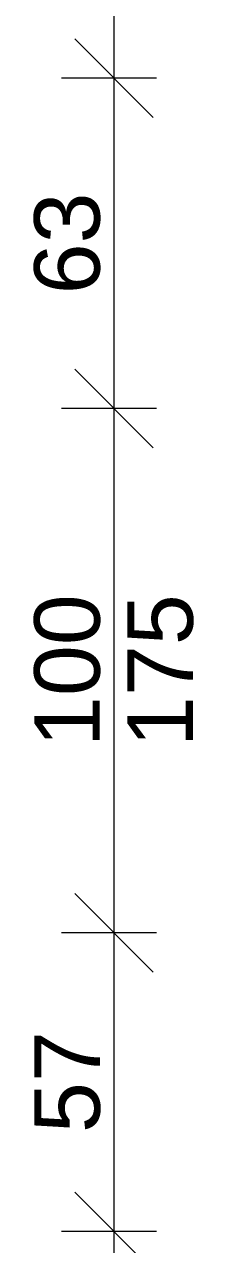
# Model space of a CAD drawing. Header units: centimetres. Extents: x -5566 to 5867, y -120 to 4683.
# Drawn here: x -5174.9 to -5140.8, y 3820 to 4052.8 of the extents above; entities that cross this region are included whole.
import ezdxf

# ---------------------------------------------------------------- set-up
doc = ezdxf.new("R2010")
doc.units = ezdxf.units.CM
doc.layers.add('A-ANNO-DIMS', color=211, linetype='Continuous', lineweight=5)
doc.styles.add('Arial', font='arial.ttf', dxfattribs={"height": 12.5})
doc.dimstyles.new('200_100_2_5mm_Arial_cm___OpenHeight', dxfattribs={"dimscale": 30.48, "dimtxt": 12.753242, "dimasz": 0.492126, "dimexe": 0.328084, "dimexo": 0.0625, "dimgap": 0.082021, "dimtad": 1, "dimdec": 0, "dimzin": 0, "dimdsep": 46, "dimtxsty": 'Arial', "dimblk1": 'OBLIQUE', "dimblk2": 'OBLIQUE', "dimsah": 1, "dimcen": 0.09, "dimdle": 0.328084, "dimazin": 0, "dimtfac": 1, "dimtdec": 4, "dimtix": 1, "dimtmove": 0, "dimatfit": 3, "dimfxl": 0.328084, "dimfxlon": 1, "dimtvp": 1, "dimtolj": 1, "dimtzin": 0, "dimlwd": 18, "dimlwe": 18, "dimarcsym": 2})

# ---------------------------------------------------------------- blocks, each defined once
blk = doc.blocks.new('_Oblique')
at = {"color": 0, "linetype": 'ByBlock', "lineweight": -2}
blk.add_line((-0.5, -0.5), (0.5, 0.5), dxfattribs=at)
blk = doc.blocks.new('DIMBLOCK221-Level _9_00')
at = {"layer": 'A-ANNO-DIMS', "color": 0, "lineweight": 18, "transparency": 16777216}
for p, q in [((-5157.84, 3712.49), (-5157.84, 3832.49)), ((-5149.74, 3822.49), (-5167.84, 3822.49)), ((-5149.74, 3722.49), (-5167.84, 3722.49))]:
    blk.add_line(p, q, dxfattribs=at)
at = {"layer": 'Defpoints', "color": 0, "transparency": 16777216}
for p in [(-5157.84, 3822.49), (-5147.84, 3822.49), (-5147.84, 3722.49)]:
    blk.add_point(p, dxfattribs=at)
at = {"layer": 'A-ANNO-DIMS', "color": 0, "lineweight": 18, "transparency": 16777216, "xscale": 15, "yscale": 15, "zscale": 15}
for p, rotation in [((-5157.84, 3822.49), 90), ((-5157.84, 3722.49), 270)]:
    blk.add_blockref('_Oblique', p, dxfattribs=dict(at, rotation=rotation))
at = {"layer": 'A-ANNO-DIMS', "color": 0, "lineweight": 18, "transparency": 16777216, "char_height": 12.5, "width": 34.6103, "attachment_point": 5, "rotation": 90, "style": 'Arial'}
for s, insert in [('\\A1;100', (-5166.72, 3772.49)), ('\\A1;175', (-5148.96, 3772.49))]:
    blk.add_mtext(s, dxfattribs=dict(at, insert=insert))
blk = doc.blocks.new('DIMBLOCK222-Level _9_00')
at = {"layer": 'A-ANNO-DIMS', "color": 0, "lineweight": 18, "transparency": 16777216}
for p, q in [((-5157.84, 3812.49), (-5157.84, 3889.49)), ((-5149.74, 3879.49), (-5167.84, 3879.49)), ((-5149.74, 3822.49), (-5167.84, 3822.49))]:
    blk.add_line(p, q, dxfattribs=at)
at = {"layer": 'Defpoints', "color": 0, "transparency": 16777216}
for p in [(-5157.84, 3879.49), (-5147.84, 3879.49), (-5147.84, 3822.49)]:
    blk.add_point(p, dxfattribs=at)
at = {"layer": 'A-ANNO-DIMS', "color": 0, "lineweight": 18, "transparency": 16777216, "xscale": 15, "yscale": 15, "zscale": 15}
for p, rotation in [((-5157.84, 3879.49), 90), ((-5157.84, 3822.49), 270)]:
    blk.add_blockref('_Oblique', p, dxfattribs=dict(at, rotation=rotation))
at = {"layer": 'A-ANNO-DIMS', "color": 0, "lineweight": 18, "transparency": 16777216, "insert": (-5166.7, 3850.99), "char_height": 12.5, "width": 23.0736, "attachment_point": 5, "rotation": 90, "style": 'Arial'}
blk.add_mtext('\\A1;57', dxfattribs=at)
blk = doc.blocks.new('DIMBLOCK223-Level _9_00')
at = {"layer": 'A-ANNO-DIMS', "color": 0, "lineweight": 18, "transparency": 16777216}
for p, q in [((-5157.84, 3869.49), (-5157.84, 3989.49)), ((-5149.74, 3979.49), (-5167.84, 3979.49)), ((-5149.74, 3879.49), (-5167.84, 3879.49))]:
    blk.add_line(p, q, dxfattribs=at)
at = {"layer": 'Defpoints', "color": 0, "transparency": 16777216}
for p in [(-5157.84, 3979.49), (-5147.84, 3979.49), (-5147.84, 3879.49)]:
    blk.add_point(p, dxfattribs=at)
at = {"layer": 'A-ANNO-DIMS', "color": 0, "lineweight": 18, "transparency": 16777216, "xscale": 15, "yscale": 15, "zscale": 15}
for p, rotation in [((-5157.84, 3979.49), 90), ((-5157.84, 3879.49), 270)]:
    blk.add_blockref('_Oblique', p, dxfattribs=dict(at, rotation=rotation))
at = {"layer": 'A-ANNO-DIMS', "color": 0, "lineweight": 18, "transparency": 16777216, "char_height": 12.5, "width": 34.6103, "attachment_point": 5, "rotation": 90, "style": 'Arial'}
for s, insert in [('\\A1;100', (-5166.72, 3929.49)), ('\\A1;175', (-5148.96, 3929.49))]:
    blk.add_mtext(s, dxfattribs=dict(at, insert=insert))
blk = doc.blocks.new('DIMBLOCK224-Level _9_00')
at = {"layer": 'A-ANNO-DIMS', "color": 0, "lineweight": 18, "transparency": 16777216}
for p, q in [((-5157.84, 3969.49), (-5157.84, 4052.49)), ((-5149.74, 4042.49), (-5167.84, 4042.49)), ((-5149.74, 3979.49), (-5167.84, 3979.49))]:
    blk.add_line(p, q, dxfattribs=at)
at = {"layer": 'Defpoints', "color": 0, "transparency": 16777216}
for p in [(-5157.84, 4042.49), (-5147.84, 4042.49), (-5147.84, 3979.49)]:
    blk.add_point(p, dxfattribs=at)
at = {"layer": 'A-ANNO-DIMS', "color": 0, "lineweight": 18, "transparency": 16777216, "xscale": 15, "yscale": 15, "zscale": 15}
for p, rotation in [((-5157.84, 4042.49), 90), ((-5157.84, 3979.49), 270)]:
    blk.add_blockref('_Oblique', p, dxfattribs=dict(at, rotation=rotation))
at = {"layer": 'A-ANNO-DIMS', "color": 0, "lineweight": 18, "transparency": 16777216, "insert": (-5166.73, 4010.99), "char_height": 12.5, "width": 23.0736, "attachment_point": 5, "rotation": 90, "style": 'Arial'}
blk.add_mtext('\\A1;63', dxfattribs=at)
blk = doc.blocks.new('DIMBLOCK225-Level _9_00')
at = {"layer": 'A-ANNO-DIMS', "color": 0, "lineweight": 18, "transparency": 16777216}
for p, q in [((-5157.84, 4032.49), (-5157.84, 4152.49)), ((-5149.74, 4142.49), (-5167.84, 4142.49)), ((-5149.74, 4042.49), (-5167.84, 4042.49))]:
    blk.add_line(p, q, dxfattribs=at)
at = {"layer": 'Defpoints', "color": 0, "transparency": 16777216}
for p in [(-5157.84, 4142.49), (-5147.84, 4142.49), (-5147.84, 4042.49)]:
    blk.add_point(p, dxfattribs=at)
at = {"layer": 'A-ANNO-DIMS', "color": 0, "lineweight": 18, "transparency": 16777216, "xscale": 15, "yscale": 15, "zscale": 15}
for p, rotation in [((-5157.84, 4142.49), 90), ((-5157.84, 4042.49), 270)]:
    blk.add_blockref('_Oblique', p, dxfattribs=dict(at, rotation=rotation))
at = {"layer": 'A-ANNO-DIMS', "color": 0, "lineweight": 18, "transparency": 16777216, "char_height": 12.5, "width": 34.6103, "attachment_point": 5, "rotation": 90, "style": 'Arial'}
for s, insert in [('\\A1;100', (-5166.72, 4092.49)), ('\\A1;175', (-5148.96, 4092.49))]:
    blk.add_mtext(s, dxfattribs=dict(at, insert=insert))

msp = doc.modelspace()

# ---------------------------------------------------------------- dimensions: what is measured, and where the dimension line sits
at = {"layer": 'A-ANNO-DIMS', "lineweight": 18}
for base, p1, p2, picture, middle in [((-5157.84, 4142.49), (-5147.84, 4042.49), (-5147.84, 4142.49), 'DIMBLOCK225-Level _9_00', (-5157.84, 4092.49)), ((-5157.84, 3979.49), (-5147.84, 3879.49), (-5147.84, 3979.49), 'DIMBLOCK223-Level _9_00', (-5157.84, 3929.49)), ((-5157.84, 3822.49), (-5147.84, 3722.49), (-5147.84, 3822.49), 'DIMBLOCK221-Level _9_00', (-5157.84, 3772.49))]:
    dim = msp.add_linear_dim(base=base, p1=p1, p2=p2, angle=270, text='<>\\X175', dimstyle='200_100_2_5mm_Arial_cm___OpenHeight', override={"dimpost": '<>', "dimfxl": 100}, dxfattribs=at)
    dim.commit()
    dim.dimension.update_dxf_attribs({"geometry": picture, "text_midpoint": middle})
for base, p1, p2, override, picture, middle in [((-5157.84, 4042.49), (-5147.84, 3979.49), (-5147.84, 4042.49), {"dimpost": '<>', "dimfxl": 63}, 'DIMBLOCK224-Level _9_00', (-5166.73, 4010.99)), ((-5157.84, 3879.49), (-5147.84, 3822.49), (-5147.84, 3879.49), {"dimpost": '<>', "dimfxl": 57}, 'DIMBLOCK222-Level _9_00', (-5166.7, 3850.99))]:
    dim = msp.add_linear_dim(base=base, p1=p1, p2=p2, angle=270, dimstyle='200_100_2_5mm_Arial_cm___OpenHeight', override=override, dxfattribs=at)
    dim.commit()
    dim.dimension.update_dxf_attribs({"geometry": picture, "text_midpoint": middle})

doc.saveas('drawing.dxf')
